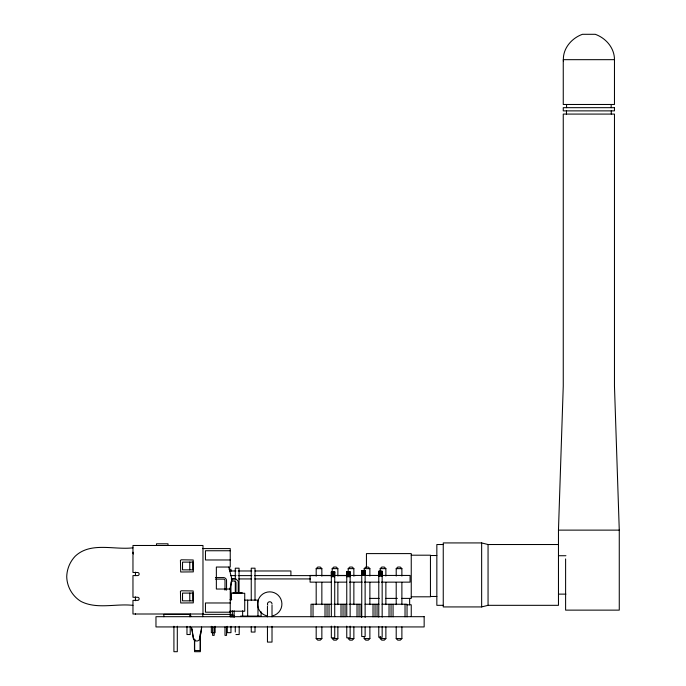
<?xml version="1.0" encoding="UTF-8"?>
<svg xmlns="http://www.w3.org/2000/svg" width="686" height="686" viewBox="0 0 686 686"><rect width="100%" height="100%" fill="white"/><g stroke="black" fill="none" stroke-linecap="round" stroke-linejoin="round"><path stroke-width="1.03" d="M558.464 544.521L488.055 544.521L481.649 542.926L443.25 542.926L443.25 606.93L481.649 606.93L488.055 605.326L558.464 605.326L558.464 530.124L563.257 386.107L563.257 114.082L614.467 114.082L614.467 386.107L619.269 530.124L619.269 610.128L565.607 610.128L565.607 558.927M201.564 627.013L201.341 629.474M201.675 627.664L199.96 638.512A3.344 3.027 0 0 1 193.349 638.512L191.634 627.664M199.96 637.671L201.315 629.662M202.979 613.738L202.824 614.364M229.801 589.308L231.748 581.548L231.748 578.735L228.832 567.099M316.186 576.051L316.186 568.634L317.764 567.056L320.285 567.056L321.854 568.634L321.854 576.051M332.187 571.815L332.187 568.634L333.765 567.056L336.286 567.056L337.864 568.634L337.864 576.051M348.196 571.815L348.196 568.634L349.774 567.056L352.287 567.056L353.865 568.634L353.865 576.051M364.197 570.752L364.197 568.634L365.775 567.056L368.296 567.056L369.874 568.634L369.874 576.051M380.207 571.815L380.207 568.634L381.776 567.056L384.297 567.056L385.875 568.634L385.875 576.051M321.854 626.918L321.854 638.572L320.285 640.149L317.764 640.149L316.186 638.572L316.186 626.918M396.208 576.051L396.208 568.634L397.786 567.056L400.307 567.056L401.885 568.634L401.885 576.051M337.864 638.572L336.286 640.149L333.765 640.149L332.187 638.572L337.864 638.572L337.864 626.918M353.865 638.572L352.287 640.149L349.774 640.149L348.196 638.572L353.865 638.572L353.865 626.918M369.874 626.918L369.874 638.572L368.296 640.149L365.775 640.149L364.197 638.572L364.197 636.454M385.875 626.918L385.875 638.572L384.297 640.149L381.776 640.149L380.207 638.572L380.207 636.454M401.885 626.918L401.885 638.572L400.307 640.149L397.786 640.149L396.208 638.572L396.208 626.918M614.467 59.673L563.257 59.673L563.257 104.478L614.467 104.478L614.467 59.673C614.502 47.977 605.944 38.15 595.268 34.3L582.465 34.3C571.267 38.27 562.083 49.281 563.515 61.569M558.464 530.124L619.269 530.124M443.25 544.521L436.845 544.521L436.845 605.326L443.25 605.326M132.955 547.822C114.108 550.155 90.655 541.528 75.16 556.252C69.946 561.774 66.954 569.003 66.731 576.592C66.902 586.727 72.433 596.297 81.12 601.511C97.12 609.545 115.917 603.38 132.955 605.361M202.542 548.577L230.239 548.577L230.239 567.039L216.356 567.039L216.356 589.034L230.239 589.034L230.239 616.731M230.239 550.747L205.457 550.747L205.457 559.973L230.239 559.973M411.248 555.197L430.448 555.197L430.448 596.803L411.248 596.803M430.448 555.514L436.845 555.514M558.464 555.729L565.924 555.729M316.186 568.634L321.854 568.634M332.187 568.634L337.864 568.634M348.196 568.634L353.865 568.634M364.197 568.634L369.874 568.634M380.207 568.634L385.875 568.634M396.208 568.634L401.885 568.634M229.09 569.243L230.959 569.243L230.959 571.361M361.736 570.529L365.124 570.486L365.124 617.434M361.736 570.683L365.124 570.683M229.673 570.975L236.01 570.975M238.119 570.975L251.839 570.975M255.012 570.975L290.907 570.975L290.907 575.614M361.736 570.923L365.124 570.923M361.736 571.258L365.124 571.258M378.775 571.292L382.162 571.292M378.775 571.438L382.162 571.438M361.736 571.678L365.124 571.678M378.775 571.687L382.162 571.687M334.725 571.815L331.338 571.764L331.338 616.594M346.756 571.815L350.143 571.764L350.143 616.594M331.338 571.961L334.725 571.961M346.756 571.961L350.143 571.961M378.775 572.021L382.162 572.021M331.338 572.201L334.725 572.201M346.756 572.201L350.143 572.201M361.736 572.175L365.124 572.175M331.338 572.536L334.725 572.536M346.756 572.536L350.143 572.536M378.775 572.441L382.162 572.441M361.736 572.741L365.124 572.741M331.338 572.956L334.725 572.956M346.756 572.956L350.143 572.956M378.775 572.939L382.162 572.939M361.736 573.359L365.124 573.359M331.338 573.453L334.725 573.453M346.756 573.453L350.143 573.453M378.775 573.505L382.162 573.505M331.338 574.019L334.725 574.019M346.756 574.019L350.143 574.019M361.736 574.028L365.124 574.028M378.775 574.122L382.162 574.122M331.338 574.645L334.725 574.645M346.756 574.645L350.143 574.645M361.736 574.731L365.124 574.731M378.775 574.791L382.162 574.791M331.338 575.305L334.725 575.305M346.756 575.305L350.143 575.305M331.355 575.443L310.081 575.443L310.081 582.14L331.355 582.14M334.545 575.443L346.25 575.443M349.44 575.443L410.074 575.443L410.074 582.14L381.347 582.14M230.728 575.614L236.01 575.614M238.119 575.614L251.839 575.614M254.806 575.614L316.889 575.614M321.168 575.614L331.87 575.614M338.292 575.614L346.859 575.614M353.281 575.614L355.425 575.614M331.338 576.008L334.725 576.008M346.756 576.008L350.143 576.008M378.775 576.206L382.162 576.206M331.338 576.729L334.725 576.729M346.756 576.729L350.143 576.729M215.43 577.569L223.447 577.569A3.104 3.104 0 0 1 226.552 580.673L226.552 590.14M231.748 578.735L235.701 578.735L238.222 581.256L238.222 593.493M231.251 578.933L235.538 578.933M238.745 578.933L251.59 578.933M254.806 578.933L310.466 578.933M215.43 579.121L223.447 579.121A1.552 1.552 0 0 1 224.999 580.673L224.999 590.14M231.748 580.982L234.723 580.982L235.984 582.243L235.984 593.484M334.545 582.14L346.25 582.14M349.44 582.14L362.199 582.14M364.335 582.14L379.221 582.14M232.871 592.721L242.261 592.721M558.464 594.127L565.924 594.127M430.448 596.477L436.845 596.477M369.643 598.398L379.238 598.398M385.643 598.398L397.374 598.398M401.644 598.398L411.248 598.398L411.248 553.593L366.444 553.593L366.444 567.468M230.024 599.581L231.748 599.581M244.499 600.121L257.979 600.121L257.979 616.088M230.239 602.977L205.457 602.977L205.457 612.204L230.239 612.204M332.033 604.237L311.015 604.237L311.015 616.834M334.031 604.237L347.039 604.237M349.037 604.237L361.05 604.237L361.05 616.834M365.038 604.237L379.049 604.237M382.042 604.237L407.047 604.237L407.047 616.834M406.858 604.803L411.248 604.803L411.248 616.534M229.759 611.217L244.73 611.217L244.73 593.27L231.148 593.27L231.148 599.813M202.979 614.004L132.964 614.004L132.964 600.37L137.612 600.37A1.552 1.552 0 0 0 139.155 598.827A1.552 1.552 0 0 0 137.612 597.274L132.964 597.274L132.964 575.588L137.612 575.588A1.552 1.552 0 0 0 139.155 574.045A1.552 1.552 0 0 0 137.612 572.493L132.964 572.493L132.964 545.481L202.979 545.481L202.979 614.004A7.915 0.506 -82.2 0 0 202.644 616.671M202.559 614.373L230.239 614.373M229.956 614.785L233.086 614.785M230.23 616.088L234.389 616.088M240.572 616.088L261.117 616.088L261.117 611.826M230.582 616.808L234.578 616.808M235.941 634.533L239.191 634.533L239.191 626.327M316.186 638.572L321.854 638.572M364.197 638.572L369.874 638.572M380.207 638.572L385.875 638.572M396.208 638.572L401.885 638.572M200.432 650.551L194.678 650.551L194.678 640.012M190.725 615.994L190.339 614.004A7.915 0.506 82.2 0 1 190.674 616.671M191.917 629.011L193.349 637.671A3.344 3.027 0 0 0 193.701 638.623M611.269 110.875L611.269 114.082M611.166 104.478L611.166 107.676M566.559 104.478L566.559 107.676M566.465 110.875L566.465 114.082M488.055 544.521L488.055 605.326M481.649 542.926L481.649 606.93M409.645 598.398L409.645 604.803M405.032 604.237L405.032 616.834M401.885 582.405L401.885 604.666M396.208 582.405L396.208 604.666M393.061 604.237L393.061 616.834M391.046 604.237L391.046 616.834M389.031 604.237L389.031 616.834M385.875 582.405L385.875 604.666M382.162 617.134L382.162 571.249L378.775 571.249L378.775 617.134M382.162 626.678L382.162 637.294L378.775 637.294L378.775 626.678M377.051 604.237L377.051 616.834M375.036 604.237L375.036 616.834M373.021 604.237L373.021 616.834M369.874 582.405L369.874 604.666M365.124 626.978L365.124 636.531L361.736 636.531L361.736 626.978M361.736 570.486L361.736 617.434M359.035 604.237L359.035 616.834M357.02 604.237L357.02 616.834M353.865 582.405L353.865 604.666M350.143 626.138L350.143 637.817L346.756 637.817L346.756 626.138M346.756 571.764L346.756 616.594M345.041 604.237L345.041 616.834M343.026 604.237L343.026 616.834M341.011 604.237L341.011 616.834M337.864 582.405L337.864 604.666M334.725 571.764L334.725 616.594M334.725 626.138L334.725 637.817L331.338 637.817L331.338 626.138M329.04 604.237L329.04 616.834M327.025 604.237L327.025 616.834M325.01 604.237L325.01 616.834M321.854 582.405L321.854 604.666M316.186 582.405L316.186 604.666M313.039 604.237L313.039 616.834M272.016 605.172L272.016 616.834M272.016 626.309L272.016 642.087L267.454 642.087L267.454 626.309M267.454 606.313L267.454 616.834M255.02 600.121L255.02 568.188L251.248 568.188L251.248 600.121M255.02 626.73L255.02 632.055L251.248 632.055L251.248 626.73M247.663 600.121L247.663 616.088M242.638 610.763L242.638 616.088M239.054 592.67L239.054 568.188L235.281 568.188L235.281 578.83M235.281 580.965L235.281 592.67M235.281 626.73L235.281 632.055M234.14 610.806L234.14 617.091M232.331 610.763L232.331 616.088M230.959 581.934L230.959 599.898M230.959 626.318L230.959 632.663L227.212 632.663L227.212 626.318M226.552 626.961L226.552 635.382L224.999 635.382L224.999 626.961M215.104 626.318L215.104 632.663L211.357 632.663L211.357 626.318M214.161 626.953L214.161 635.382L212.609 635.382L212.609 626.953M200.432 633.692L200.338 651.7L194.584 651.7L194.584 649.573M200.209 634.001L200.209 649.805M194.455 639.266L194.455 649.805M190.219 626.327L190.219 634.533L186.969 634.533L186.969 626.327M189.782 562.117L189.782 569.86M189.782 593.09L189.782 600.842M189.782 616.731L189.782 614.373L163.877 614.373L163.877 616.731M177.305 626.232L177.305 651.7L173.918 651.7L173.918 626.232M168.001 544.916L168.001 543.792L156.494 543.792L156.494 544.916M135.442 572.15L135.442 575.631M135.442 596.889L135.442 600.722M135.442 613.593L135.442 614.373M133.436 553.936A3.944 3.944 0 0 1 133.281 553.611A4.047 4.047 0 0 1 133.058 552.925M133.058 552.933A3.944 3.944 0 0 1 132.973 552.196M199.832 638.16A3.344 3.027 0 0 1 199.317 639.052M195.296 639.978A3.344 3.027 0 0 1 194.807 639.738M194.37 639.421A3.344 3.027 0 0 1 194.001 639.052M266.588 615.788A12.177 12.177 0 0 1 259.762 597.043A12.177 12.177 0 0 1 279.708 597.043A12.177 12.177 0 0 1 272.891 615.788M267.763 605.172A2.281 2.281 0 0 1 269.144 601.828A2.281 2.281 0 0 1 272.016 604.032M180.427 560.453L180.701 571.995L193.298 571.892L193.195 559.982L181.215 559.793L180.427 560.453M180.427 591.435L180.701 602.977L193.298 602.874L193.195 590.955L181.215 590.766L180.427 591.435M614.467 107.676L563.257 107.676L563.257 110.875L614.467 110.875L614.467 107.676M192.877 562.117L182.527 562.117L182.527 569.86L192.877 569.86L192.877 562.117M192.877 593.09L182.527 593.09L182.527 600.842L192.877 600.842L192.877 593.09M424.154 616.688L155.971 616.688L155.971 626.935L424.154 626.935L424.154 616.688"/></g></svg>
